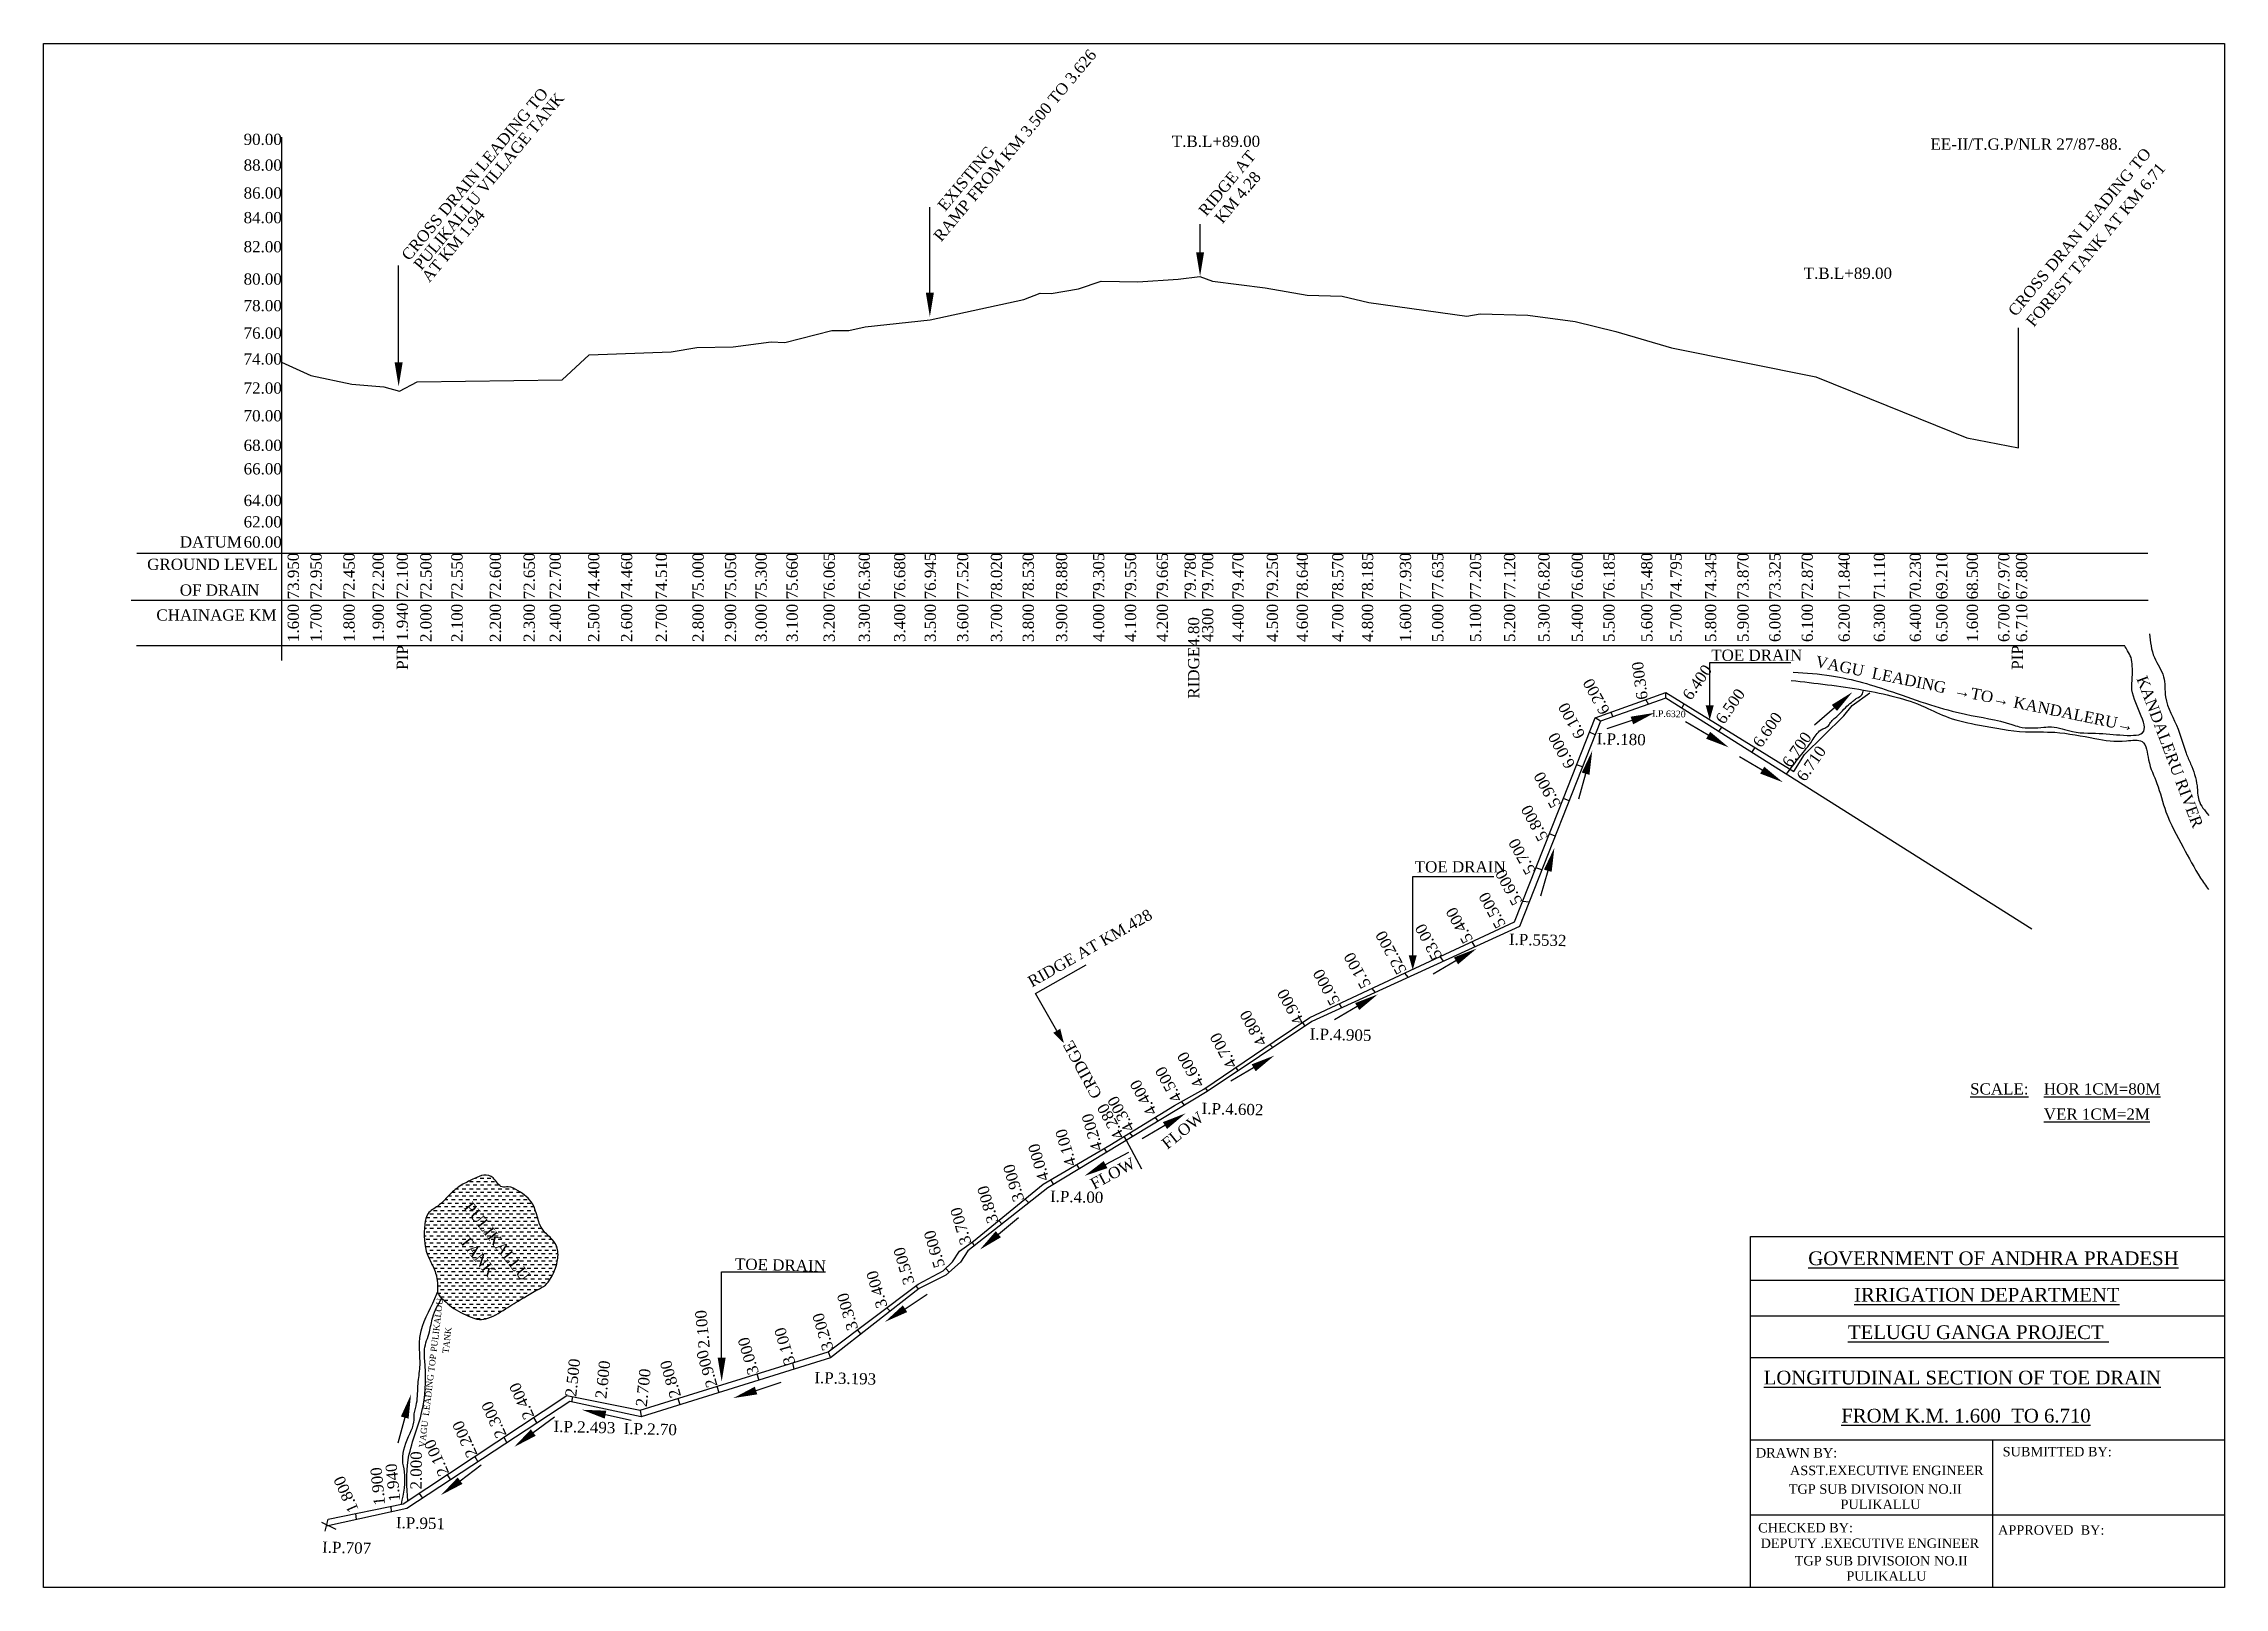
# Model space of a CAD drawing. Header units: metres. Extents: x -0.023 to 0.734, y 0.034 to 0.57.
import ezdxf

# ---------------------------------------------------------------- set-up
doc = ezdxf.new("R2010")
doc.units = ezdxf.units.M
doc.header["$MEASUREMENT"] = 0
for name, color, linetype in [('DIM', 5, 'Continuous'), ('DWG. LINE', 1, 'Continuous'), ('TEXT', 7, 'Continuous'), ('WATER BODI', 4, 'Continuous')]:
    doc.layers.add(name, color=color, linetype=linetype)
doc.layers.add('TITLE', color=7, linetype='Continuous', lineweight=30)
doc.styles.get("Standard").update_dxf_attribs({"font": 'TIMES.TTF', "height": 5.3})

msp = doc.modelspace()

# ---------------------------------------------------------------- hatches: boundary and pattern name
at = {"layer": 'WATER BODI'}
h = msp.add_hatch(dxfattribs=at)
h.set_pattern_fill('DASH', color=256, scale=0.01, style=0)
edge = h.paths.add_edge_path()
edge.add_spline(control_points=[(0.11535, 0.13452), (0.11548, 0.1344), (0.11641, 0.1336), (0.11901, 0.13089), (0.12352, 0.12884), (0.12811, 0.12683), (0.13312, 0.12786), (0.13795, 0.13125), (0.14368, 0.13455), (0.14794, 0.13719), (0.15144, 0.13883), (0.1539, 0.14226), (0.1556, 0.14658), (0.15597, 0.15157), (0.15373, 0.15535), (0.1486, 0.15884), (0.14851, 0.16712), (0.14282, 0.17134), (0.13909, 0.17345), (0.13538, 0.17265), (0.13389, 0.17655), (0.12989, 0.17767), (0.12643, 0.17584), (0.12247, 0.17411), (0.11814, 0.17081), (0.11491, 0.16665), (0.11019, 0.16437), (0.10905, 0.15781), (0.10922, 0.15134), (0.11255, 0.14546), (0.11405, 0.14107), (0.11396, 0.13801), (0.11392, 0.1366)], knot_values=[0, 0, 0, 0, 0.000529, 0.003622, 0.011238, 0.015242, 0.018187, 0.026061, 0.032755, 0.038015, 0.041198, 0.04411, 0.050361, 0.055091, 0.05843, 0.063061, 0.072979, 0.079617, 0.08342, 0.085417, 0.089857, 0.093196, 0.096684, 0.101162, 0.106292, 0.112726, 0.117004, 0.1208, 0.131448, 0.135967, 0.140914, 0.145103, 0.145103, 0.145103, 0.145103], degree=3, periodic=0)
edge.add_spline(control_points=[(0.11392, 0.1366), (0.1141, 0.13616), (0.11445, 0.13537), (0.11506, 0.13478), (0.11535, 0.13452)], knot_values=[0.145103, 0.145103, 0.145103, 0.145103, 0.146518, 0.147663, 0.147663, 0.147663, 0.147663], degree=3, periodic=0)
h.paths.add_polyline_path([(0.12054, 0.15368), (0.1305, 0.14112), (0.13516, 0.14481), (0.12519, 0.15737)], flags=24)
h.paths.add_polyline_path([(0.12196, 0.16529), (0.14203, 0.13999), (0.14671, 0.14371), (0.12665, 0.16901)], flags=24)

# ---------------------------------------------------------------- linework, layer by layer
at = {"layer": 'DIM', "color": 5}
for p, q in [((0.28476, 0.48326), (0.28476, 0.51296)), ((0.37853, 0.49734), (0.37853, 0.5071)), ((0.10043, 0.45909), (0.10043, 0.49269)), ((0.55536, 0.34012), (0.55536, 0.35497)), ((0.52834, 0.3349), (0.51968, 0.33199)), ((0.55482, 0.32977), (0.54694, 0.3344)), ((0.59861, 0.33926), (0.59174, 0.33324)), ((0.57357, 0.31768), (0.56569, 0.32231)), ((0.51231, 0.31645), (0.5098, 0.30766)), ((0.45231, 0.25343), (0.45231, 0.28078)), ((0.49918, 0.28279), (0.49667, 0.274)), ((0.46732, 0.25154), (0.45945, 0.24689)), ((0.3288, 0.22729), (0.32144, 0.24018)), ((0.43303, 0.23569), (0.42516, 0.23104)), ((0.39711, 0.21444), (0.38925, 0.20979)), ((0.36634, 0.19442), (0.35848, 0.18977)), ((0.34572, 0.18087), (0.35377, 0.1852)), ((0.30852, 0.15672), (0.31554, 0.16257)), ((0.21252, 0.11392), (0.21252, 0.14362)), ((0.27614, 0.13088), (0.28378, 0.1359)), ((0.22446, 0.1025), (0.23313, 0.10537)), ((0.10255, 0.09313), (0.10017, 0.0843)), ((0.14716, 0.08792), (0.15447, 0.0934)), ((0.17221, 0.09414), (0.18116, 0.09228)), ((0.12176, 0.07123), (0.12907, 0.07672))]:
    msp.add_line(p, q, dxfattribs=at)
at = {"layer": 'DIM'}
for p, q in [((0.55536, 0.35497), (0.58349, 0.35497)), ((0.45231, 0.28078), (0.48044, 0.28078)), ((0.32144, 0.24018), (0.33897, 0.25019)), ((0.21252, 0.14362), (0.24856, 0.14362))]:
    msp.add_line(p, q, dxfattribs=at)
at = {"layer": 'DIM', "color": 5}
for points in [[(0.37992, 0.49734), (0.37714, 0.49734), (0.37853, 0.48901)], [(0.28615, 0.48326), (0.28337, 0.48326), (0.28476, 0.47493)], [(0.10182, 0.45909), (0.09904, 0.45909), (0.10043, 0.45076)], [(0.5977, 0.34031), (0.59953, 0.33822), (0.60488, 0.34476)], [(0.5279, 0.33622), (0.52879, 0.33358), (0.53624, 0.33755)], [(0.55675, 0.34012), (0.55397, 0.34012), (0.55536, 0.33512)], [(0.55552, 0.33097), (0.55412, 0.32858), (0.56201, 0.32556)], [(0.51097, 0.31683), (0.51364, 0.31607), (0.5146, 0.32446)], [(0.57428, 0.31888), (0.57287, 0.31649), (0.58076, 0.31347)], [(0.49784, 0.28317), (0.50052, 0.28241), (0.50147, 0.2908)], [(0.4537, 0.25343), (0.45092, 0.25343), (0.45231, 0.24843)], [(0.46661, 0.25274), (0.46803, 0.25035), (0.47449, 0.25579)], [(0.43232, 0.23689), (0.43374, 0.2345), (0.4402, 0.23993)], [(0.33001, 0.22798), (0.3276, 0.2266), (0.33129, 0.22295)], [(0.39641, 0.21564), (0.39782, 0.21325), (0.40428, 0.21868)], [(0.36563, 0.19561), (0.36705, 0.19322), (0.37351, 0.19866)], [(0.34637, 0.17965), (0.34506, 0.1821), (0.33838, 0.17693)], [(0.30941, 0.15565), (0.30763, 0.15778), (0.30212, 0.15138)], [(0.2769, 0.12972), (0.27538, 0.13204), (0.26917, 0.12631)], [(0.21391, 0.11392), (0.21113, 0.11392), (0.21252, 0.10559)], [(0.10121, 0.09349), (0.10389, 0.09276), (0.10473, 0.10117)], [(0.22489, 0.10118), (0.22402, 0.10382), (0.21655, 0.09988)], [(0.17193, 0.09278), (0.17249, 0.0955), (0.16405, 0.09584)], [(0.14799, 0.08681), (0.14632, 0.08903), (0.14049, 0.08291)], [(0.12259, 0.07012), (0.12093, 0.07234), (0.1151, 0.06623)]]:
    msp.add_solid(points, dxfattribs=at)
at = {"layer": 'DWG. LINE'}
for p, q in [((0.05975, 0.5372), (0.05975, 0.35571)), ((0.32682, 0.48297), (0.33638, 0.48468)), ((0.33638, 0.48468), (0.34424, 0.48724)), ((0.34424, 0.48724), (0.35689, 0.48707)), ((0.35689, 0.48707), (0.3709, 0.48792)), ((0.3709, 0.48792), (0.37841, 0.48895)), ((0.37841, 0.48895), (0.38285, 0.48724)), ((0.38285, 0.48724), (0.40113, 0.48502)), ((0.40113, 0.48502), (0.41565, 0.48246)), ((0.28488, 0.47388), (0.31733, 0.48088)), ((0.31733, 0.48088), (0.32306, 0.48314)), ((0.32306, 0.48314), (0.32682, 0.48297)), ((0.41565, 0.48246), (0.42788, 0.48211)), ((0.42788, 0.48211), (0.4371, 0.47989)), ((0.4371, 0.47989), (0.4711, 0.47511)), ((0.23448, 0.46603), (0.25071, 0.47013)), ((0.25071, 0.47013), (0.25669, 0.47013)), ((0.25669, 0.47013), (0.26233, 0.4715)), ((0.26233, 0.4715), (0.28488, 0.47388)), ((0.4711, 0.47511), (0.47571, 0.47597)), ((0.47571, 0.47597), (0.49228, 0.47546)), ((0.49228, 0.47546), (0.50868, 0.47324)), ((0.50868, 0.47324), (0.52277, 0.46977)), ((0.52277, 0.46977), (0.54207, 0.46414)), ((0.66246, 0.42948), (0.66246, 0.47113)), ((0.15712, 0.45305), (0.16651, 0.46175)), ((0.16651, 0.46175), (0.19502, 0.46279)), ((0.19502, 0.46279), (0.20391, 0.46433)), ((0.20391, 0.46433), (0.21654, 0.46449)), ((0.21654, 0.46449), (0.2297, 0.4662)), ((0.2297, 0.4662), (0.23448, 0.46603)), ((0.54207, 0.46414), (0.59213, 0.45407)), ((0.05975, 0.45919), (0.07, 0.45458)), ((0.07, 0.45458), (0.08418, 0.45151)), ((0.59213, 0.45407), (0.61684, 0.44416)), ((0.08418, 0.45151), (0.09528, 0.45066)), ((0.09528, 0.45066), (0.10075, 0.44912)), ((0.10075, 0.44912), (0.1069, 0.45236)), ((0.1069, 0.45236), (0.15712, 0.45305)), ((0.61684, 0.44416), (0.64452, 0.43289)), ((0.64452, 0.43289), (0.66246, 0.42948)), ((0.00957, 0.39293), (0.70738, 0.39293)), ((0.00764, 0.37659), (0.70744, 0.37659)), ((0.00945, 0.37659), (0.70744, 0.37659)), ((0.00945, 0.36086), (0.69932, 0.36086)), ((0.53312, 0.34225), (0.5341, 0.34049)), ((0.54013, 0.34263), (0.54013, 0.34461)), ((0.54563, 0.3392), (0.54654, 0.34066)), ((0.5175, 0.33462), (0.51556, 0.33585)), ((0.52109, 0.33782), (0.52178, 0.33613)), ((0.51564, 0.32991), (0.51361, 0.33086)), ((0.5585, 0.33108), (0.55962, 0.33259)), ((0.56994, 0.32386), (0.57113, 0.3255)), ((0.51126, 0.31884), (0.50917, 0.31949)), ((0.582, 0.31626), (0.5833, 0.318)), ((0.50659, 0.30702), (0.50461, 0.3078)), ((0.50176, 0.29482), (0.49979, 0.2956)), ((0.49711, 0.28307), (0.49508, 0.28375)), ((0.49271, 0.27194), (0.49049, 0.27215)), ((0.47394, 0.2564), (0.47296, 0.25818)), ((0.463, 0.2514), (0.46186, 0.25301)), ((0.44951, 0.24725), (0.45068, 0.24578)), ((0.42677, 0.23665), (0.42761, 0.23524)), ((0.43817, 0.24197), (0.43922, 0.24054)), ((0.41408, 0.2302), (0.41492, 0.22894)), ((0.40274, 0.22253), (0.40379, 0.22151)), ((0.39094, 0.2145), (0.39166, 0.21341)), ((0.38041, 0.20735), (0.38114, 0.20638)), ((0.36293, 0.19724), (0.36388, 0.19593)), ((0.37211, 0.20269), (0.37297, 0.20143)), ((0.35208, 0.19062), (0.35289, 0.18929)), ((0.35408, 0.19184), (0.35502, 0.19058)), ((0.34526, 0.1865), (0.34607, 0.18516)), ((0.32662, 0.17553), (0.32764, 0.17402)), ((0.33566, 0.18086), (0.33654, 0.1794)), ((0.3178, 0.1689), (0.3191, 0.16764)), ((0.30868, 0.16146), (0.30978, 0.1603)), ((0.29946, 0.15398), (0.30013, 0.1527)), ((0.29027, 0.14489), (0.29144, 0.14358)), ((0.27988, 0.13879), (0.28076, 0.13765)), ((0.2698, 0.13123), (0.27095, 0.12999)), ((0.25959, 0.12358), (0.26084, 0.1221)), ((0.24946, 0.11598), (0.25023, 0.11381)), ((0.22473, 0.1083), (0.2254, 0.10611)), ((0.23708, 0.11213), (0.23759, 0.10989)), ((0.16062, 0.09849), (0.16072, 0.1004)), ((0.19732, 0.09979), (0.198, 0.09761)), ((0.21089, 0.104), (0.21157, 0.10181)), ((0.14727, 0.09315), (0.14835, 0.09115)), ((0.18424, 0.09573), (0.18456, 0.09345)), ((0.13699, 0.08634), (0.13798, 0.08435)), ((0.12692, 0.07968), (0.12792, 0.07776)), ((0.11723, 0.07327), (0.11847, 0.07157)), ((0.09767, 0.06231), (0.09779, 0.0604)), ((0.10752, 0.06683), (0.10875, 0.06519)), ((0.08548, 0.05981), (0.08571, 0.05777))]:
    msp.add_line(p, q, dxfattribs=at)
for points in [[(0.07497, 0.05375), (0.07596, 0.05787), (0.10204, 0.0632), (0.1588, 0.10078), (0.18424, 0.09573), (0.24946, 0.11598), (0.28066, 0.13937), (0.28935, 0.14403), (0.29267, 0.14709), (0.29501, 0.15085), (0.29987, 0.15427), (0.32413, 0.17407), (0.3472, 0.18765), (0.36968, 0.20135), (0.37988, 0.20698), (0.40422, 0.22354), (0.41665, 0.23194), (0.44969, 0.24733), (0.48764, 0.26503), (0.50294, 0.30353), (0.51556, 0.33585), (0.54013, 0.34461), (0.58456, 0.31722), (0.58825, 0.32311), (0.59486, 0.32962), (0.60185, 0.33652), (0.6048, 0.34008), (0.61087, 0.34448)], [(0.66718, 0.26252), (0.54017, 0.34264), (0.5175, 0.33462), (0.48935, 0.26344), (0.4173, 0.23053), (0.38096, 0.20626), (0.32572, 0.17285), (0.29797, 0.15099), (0.29536, 0.14708), (0.29025, 0.14252), (0.28102, 0.13785), (0.25023, 0.11381), (0.18459, 0.09344), (0.15981, 0.09866), (0.10326, 0.0616), (0.07539, 0.05552)], [(0.35289, 0.18929), (0.35815, 0.17944)], [(0.07368, 0.0569), (0.07863, 0.05445)]]:
    msp.add_lwpolyline(points, dxfattribs=at)
for points in [[(0.70798, 0.36495), (0.70964, 0.35674), (0.71286, 0.35009), (0.71353, 0.3431), (0.71789, 0.33195), (0.72066, 0.32352), (0.72222, 0.31986), (0.72444, 0.31221), (0.7251, 0.30722), (0.72854, 0.302)], [(0.58434, 0.35169), (0.59762, 0.35044), (0.60842, 0.34806), (0.61881, 0.3448), (0.63193, 0.34034), (0.64411, 0.3371), (0.6602, 0.33352), (0.66277, 0.33272), (0.67134, 0.33257), (0.67398, 0.33267), (0.68122, 0.33106), (0.6918, 0.33038), (0.70149, 0.32974), (0.70496, 0.33023), (0.70187, 0.34554), (0.70198, 0.34987), (0.70198, 0.35375), (0.70154, 0.35674), (0.70032, 0.35907), (0.69932, 0.36086)], [(0.58362, 0.34879), (0.60872, 0.34548), (0.63006, 0.33957), (0.63816, 0.33596), (0.64899, 0.33331), (0.66488, 0.33099), (0.67506, 0.33081), (0.68902, 0.32865), (0.69993, 0.32785), (0.70539, 0.32761), (0.70764, 0.32124), (0.71053, 0.31306), (0.71367, 0.30324), (0.71961, 0.29098), (0.72571, 0.28027), (0.72844, 0.27627)], [(0.58323, 0.31791), (0.58674, 0.32251), (0.59091, 0.32791), (0.59399, 0.33162), (0.59657, 0.33311), (0.59758, 0.33459), (0.59892, 0.33586), (0.60088, 0.33771), (0.60299, 0.33983), (0.60506, 0.34164), (0.60622, 0.34248), (0.60781, 0.34346), (0.60836, 0.34414), (0.60861, 0.34512), (0.60872, 0.34548)], [(0.11392, 0.1366), (0.11381, 0.14079), (0.11236, 0.14552), (0.11045, 0.14961), (0.10954, 0.16022), (0.11063, 0.16386), (0.114, 0.16649), (0.11864, 0.17095), (0.12273, 0.17404), (0.12674, 0.17605), (0.13002, 0.17723), (0.13321, 0.17623), (0.13639, 0.17314), (0.13839, 0.17314), (0.14194, 0.17177), (0.14686, 0.16731), (0.15053, 0.1581), (0.15381, 0.15483), (0.15545, 0.15192), (0.15545, 0.14719), (0.15317, 0.14137), (0.15135, 0.13909), (0.14862, 0.13746), (0.14406, 0.13482), (0.13833, 0.13136), (0.13141, 0.12762), (0.1285, 0.12716), (0.12467, 0.12835), (0.11803, 0.13207), (0.11575, 0.13416), (0.11457, 0.13535), (0.11392, 0.1366)], [(0.1014, 0.06307), (0.10246, 0.07429), (0.10184, 0.07838), (0.1044, 0.08768), (0.10571, 0.09149), (0.10588, 0.09439), (0.10668, 0.09808), (0.10718, 0.10483), (0.10782, 0.11065), (0.10772, 0.11656), (0.10791, 0.12148), (0.11301, 0.13442), (0.11392, 0.1366)], [(0.10359, 0.06423), (0.10372, 0.07832), (0.10854, 0.09523), (0.10963, 0.1111), (0.10944, 0.11347), (0.10944, 0.11683), (0.11109, 0.12284), (0.11227, 0.12793), (0.11535, 0.13452)]]:
    msp.add_spline(points, degree=3, dxfattribs=at)
at = {"layer": 'TITLE'}
msp.add_lwpolyline([(-0.02275, 0.56967), (0.73394, 0.56967), (0.73394, 0.03424), (-0.02275, 0.03424)], close=True, dxfattribs=at)
at = {"layer": 'TITLE', "lineweight": -2}
msp.add_lwpolyline([(0.56952, 0.15593), (0.73394, 0.15593), (0.73394, 0.03424), (0.56952, 0.03424)], close=True, dxfattribs=at)
for points in [[(0.56952, 0.14078), (0.73394, 0.14078)], [(0.56952, 0.12839), (0.73394, 0.12839)], [(0.56952, 0.114), (0.73394, 0.114)], [(0.56952, 0.08542), (0.73394, 0.08542)], [(0.65353, 0.08542), (0.65353, 0.03424)], [(0.56952, 0.05945), (0.73394, 0.05945)]]:
    msp.add_lwpolyline(points, dxfattribs=at)

# ---------------------------------------------------------------- texts
at = {"layer": 'TEXT'}
for s, height, rotation, p in [('RAMP FROM KM 3.500 TO 3.626', 0.0038981, 50.17013, (0.28867, 0.50069)), ('CROSS DRAIN LEADING TO', 0.0038981, 50.17013, (0.10407, 0.49411)), ('PULIKALLU VILLAGE TANK', 0.0038981, 50.17013, (0.10827, 0.49079)), ('EXISTING', 0.003898, 50.17013, (0.29011, 0.51129)), ('RIDGE AT', 0.003898, 50.17013, (0.38064, 0.50954)), ('CROSS DRAN LEADING TO', 0.0038981, 50.17013, (0.66153, 0.47478)), ('KM 4.28', 0.003898, 50.17013, (0.38629, 0.50697)), ('FOREST TANK AT KM 6.71', 0.0038981, 50.17013, (0.66777, 0.47111)), ('AT KM 1.94', 0.003898, 50.17013, (0.11107, 0.4866)), ('73.950', 0.003898, 90, (0.06582, 0.37692)), ('72.950', 0.003898, 90, (0.07373, 0.37692)), ('72.450', 0.003898, 90, (0.08518, 0.37692)), ('72.200', 0.003898, 90, (0.0953, 0.37692)), ('72.100', 0.003898, 90, (0.10366, 0.37692)), ('72.500', 0.003898, 90, (0.11185, 0.37692)), ('72.550', 0.003898, 90, (0.12262, 0.37692)), ('72.600', 0.003898, 90, (0.13596, 0.37692)), ('72.650', 0.003898, 90, (0.14769, 0.37692)), ('72.700', 0.003898, 90, (0.15673, 0.37692)), ('74.400', 0.003898, 90, (0.17008, 0.37692)), ('74.460', 0.003898, 90, (0.18149, 0.37692)), ('74.510', 0.003898, 90, (0.19353, 0.37692)), ('75.000', 0.003898, 90, (0.20629, 0.37692)), ('75.050', 0.003898, 90, (0.21754, 0.37692)), ('75.300', 0.003898, 90, (0.22815, 0.37692)), ('75.660', 0.003898, 90, (0.23891, 0.37692)), ('76.065', 0.003898, 90, (0.25177, 0.37692)), ('76.360', 0.003898, 90, (0.26398, 0.37692)), ('76.680', 0.003898, 90, (0.27624, 0.37692)), ('76.945', 0.003898, 90, (0.28685, 0.37692)), ('77.520', 0.003898, 90, (0.2981, 0.37692)), ('78.020', 0.003898, 90, (0.30983, 0.37692)), ('78.530', 0.003898, 90, (0.32085, 0.37692)), ('78.880', 0.003898, 90, (0.33242, 0.37692)), ('79.305', 0.003898, 90, (0.34527, 0.37692)), ('79.550', 0.003898, 90, (0.35633, 0.37692)), ('79.665', 0.003898, 90, (0.36738, 0.37692)), ('79.780', 0.003898, 90, (0.37704, 0.37692)), ('79.700', 0.003898, 90, (0.38311, 0.37692)), ('79.470', 0.003898, 90, (0.39362, 0.37692)), ('79.250', 0.003898, 90, (0.40556, 0.37692)), ('78.640', 0.003898, 90, (0.41594, 0.37692)), ('78.570', 0.003898, 90, (0.42825, 0.37692)), ('78.185', 0.003898, 90, (0.43857, 0.37692)), ('77.930', 0.003898, 90, (0.45174, 0.37692)), ('77.635', 0.003898, 90, (0.46294, 0.37692)), ('77.205', 0.003898, 90, (0.47604, 0.37692)), ('77.120', 0.003898, 90, (0.48786, 0.37692)), ('76.820', 0.003898, 90, (0.49979, 0.37692)), ('76.600', 0.003898, 90, (0.51136, 0.37692)), ('76.185', 0.003898, 90, (0.52235, 0.37692)), ('75.480', 0.003898, 90, (0.53548, 0.37692)), ('74.795', 0.003898, 90, (0.54561, 0.37692)), ('74.345', 0.003898, 90, (0.55761, 0.37692)), ('73.870', 0.003898, 90, (0.56886, 0.37692)), ('73.325', 0.003898, 90, (0.57992, 0.37692)), ('72.870', 0.003898, 90, (0.59115, 0.37692)), ('71.840', 0.003898, 90, (0.60396, 0.37692)), ('71.110', 0.003898, 90, (0.61618, 0.37692)), ('70.230', 0.003898, 90, (0.62867, 0.37692)), ('69.210', 0.003898, 90, (0.63785, 0.37692)), ('68.500', 0.003898, 90, (0.64844, 0.37692)), ('67.970', 0.003898, 90, (0.65935, 0.37692)), ('67.800', 0.003898, 90, (0.66552, 0.37692)), ('1.600', 0.003898, 90, (0.06582, 0.36212)), ('1.700', 0.003898, 90, (0.07373, 0.36212)), ('1.800', 0.003898, 90, (0.08518, 0.36212)), ('1.900', 0.003898, 90, (0.0953, 0.36212)), ('PIP 1.940', 0.003898, 90, (0.10366, 0.3525)), ('2.000', 0.003898, 90, (0.11185, 0.36212)), ('2.100', 0.003898, 90, (0.12262, 0.36212)), ('2.200', 0.003898, 90, (0.13596, 0.36212)), ('2.300', 0.003898, 90, (0.14769, 0.36212)), ('2.400', 0.003898, 90, (0.15673, 0.36212)), ('2.500', 0.003898, 90, (0.17008, 0.36212)), ('2.600', 0.003898, 90, (0.18149, 0.36212)), ('2.700', 0.003898, 90, (0.19353, 0.36212)), ('2.800', 0.003898, 90, (0.20629, 0.36212)), ('2.900', 0.003898, 90, (0.21754, 0.36212)), ('3.000', 0.003898, 90, (0.22815, 0.36212)), ('3.100', 0.003898, 90, (0.23891, 0.36212)), ('3.200', 0.003898, 90, (0.25177, 0.36212)), ('3.300', 0.003898, 90, (0.26398, 0.36212)), ('3.400', 0.003898, 90, (0.27624, 0.36212)), ('3.500', 0.003898, 90, (0.28685, 0.36212)), ('3.600', 0.003898, 90, (0.2981, 0.36212)), ('3.700', 0.003898, 90, (0.30983, 0.36212)), ('3.800', 0.003898, 90, (0.32085, 0.36212)), ('3.900', 0.003898, 90, (0.33242, 0.36212)), ('4.000', 0.003898, 90, (0.34527, 0.36212)), ('4.100', 0.003898, 90, (0.35633, 0.36212)), ('4.200', 0.003898, 90, (0.36738, 0.36212)), ('4300', 0.003898, 90, (0.38311, 0.36212)), ('4.400', 0.003898, 90, (0.39362, 0.36212)), ('4.500', 0.003898, 90, (0.40556, 0.36212)), ('4.600', 0.003898, 90, (0.41594, 0.36212)), ('4.700', 0.003898, 90, (0.42825, 0.36212)), ('4.800', 0.003898, 90, (0.43857, 0.36212)), ('1.600', 0.003898, 90, (0.45174, 0.36212)), ('5.000', 0.003898, 90, (0.46294, 0.36212)), ('5.100', 0.003898, 90, (0.47604, 0.36212)), ('5.200', 0.003898, 90, (0.48786, 0.36212)), ('5.300', 0.003898, 90, (0.49979, 0.36212)), ('5.400', 0.003898, 90, (0.51136, 0.36212)), ('5.500', 0.003898, 90, (0.52235, 0.36212)), ('5.600', 0.003898, 90, (0.53548, 0.36212)), ('5.700', 0.003898, 90, (0.54561, 0.36212)), ('5.800', 0.003898, 90, (0.55761, 0.36212)), ('5.900', 0.003898, 90, (0.56886, 0.36212)), ('6.000', 0.003898, 90, (0.57992, 0.36212)), ('6.100', 0.003898, 90, (0.59115, 0.36212)), ('6.200', 0.003898, 90, (0.60396, 0.36212)), ('6.300', 0.003898, 90, (0.61618, 0.36212)), ('6.400', 0.003898, 90, (0.62867, 0.36212)), ('6.500', 0.003898, 90, (0.63785, 0.36212)), ('1.600', 0.003898, 90, (0.64844, 0.36212)), ('6.700', 0.003898, 90, (0.65935, 0.36212)), ('6.710', 0.003898, 90, (0.66552, 0.36212)), ('RIDGE4.80', 0.003898, 90, (0.37823, 0.34247)), ('VAGU  LEADING  →TO→ KANDALERU→', 0.0038981, 348.40122, (0.59178, 0.35358)), ('PIP', 0.003898, 90, (0.66407, 0.35251)), ('6.200', 0.003898, 118.48965, (0.52089, 0.33829)), ('6.300', 0.003898, 97.68182, (0.53391, 0.3424)), ('6.400', 0.003898, 55.14526, (0.54882, 0.34162)), ('KANDALERU RIVER', 0.0038981, 290.66096, (0.70339, 0.34945)), ('6.100', 0.003898, 118.48965, (0.51232, 0.3299)), ('6.500', 0.003898, 55.14526, (0.56028, 0.33331)), ('I.P.6320', 0.002271, 358.59101, (0.53537, 0.33625)), ('6.600', 0.003898, 55.14526, (0.57319, 0.32515)), ('6.000', 0.003898, 118.48965, (0.50884, 0.31955)), ('I.P.180', 0.003898, 358.59101, (0.5161, 0.32667)), ('6.700', 0.003898, 55.14526, (0.58338, 0.31828)), ('6.710', 0.003898, 55.14526, (0.58839, 0.31345)), ('5.900', 0.003898, 118.48965, (0.50383, 0.30593)), ('5.800', 0.003898, 118.48965, (0.49942, 0.2944)), ('5.700', 0.003898, 118.48965, (0.49507, 0.28283)), ('5.600', 0.003898, 118.48965, (0.49049, 0.27215)), ('5.500', 0.003898, 118.48965, (0.48472, 0.26418)), ('RIDGE AT KM.428', 0.0038981, 29.72432, (0.32018, 0.24227)), ('5.400', 0.003898, 118.48965, (0.47335, 0.25892)), ('52.200', 0.003898, 118.48965, (0.45032, 0.24821)), ('53.00', 0.003898, 118.48965, (0.46262, 0.25321)), ('I.P.5532', 0.003898, 358.59101, (0.48565, 0.2571)), ('5.100', 0.003898, 118.48965, (0.43793, 0.24329)), ('5.000', 0.003898, 118.48965, (0.42721, 0.23749)), ('4.800', 0.003898, 118.48965, (0.40184, 0.22325)), ('4.900', 0.003898, 118.48965, (0.41482, 0.23063)), ('I.P.4.905', 0.003898, 358.59101, (0.4165, 0.22425)), ('4.280  CRIDGE', 0.0038981, 118.48965, (0.35234, 0.19089)), ('4.600', 0.003898, 118.48965, (0.3801, 0.20882)), ('4.700', 0.003898, 118.48965, (0.39147, 0.21544)), ('4.500', 0.003898, 118.48965, (0.37244, 0.2037)), ('4.300', 0.003898, 118.48965, (0.35593, 0.19345)), ('4.400', 0.003898, 118.48965, (0.3637, 0.19912)), ('4.200', 0.003898, 106.21769, (0.34479, 0.18624)), ('FLOW', 0.003898, 38.80314, (0.36718, 0.18599)), ('I.P.4.602', 0.003898, 358.59101, (0.37903, 0.19843)), ('4.100', 0.003898, 106.21769, (0.33563, 0.1809)), ('4.000', 0.003898, 106.21769, (0.32621, 0.17581)), ('FLOW', 0.003898, 28.50726, (0.34179, 0.17212)), ('3.900', 0.003898, 106.21769, (0.31754, 0.16867)), ('PULIKALLU', 0.003898, 308.42071, (0.12281, 0.16596)), ('3.800', 0.003898, 106.21769, (0.30854, 0.1612)), ('I.P.4.00', 0.003898, 358.59101, (0.32642, 0.16797)), ('3.700', 0.003898, 106.21769, (0.29919, 0.15372)), ('TANK', 0.003898, 308.42071, (0.12136, 0.15433)), ('3.500', 0.003898, 106.21769, (0.27949, 0.13988)), ('5.600', 0.003898, 106.21769, (0.29003, 0.14575)), ('TOE DRAIN', 0.003898, 358.59101, (0.2171, 0.14448)), ('3.400', 0.003898, 106.21769, (0.27007, 0.13174)), ('3.300', 0.003898, 106.21769, (0.25989, 0.12402)), ('VAGU  LEADING TOP PULIKALOU', 0.0021666, 83.03323, (0.10956, 0.08261)), ('2.100', 0.003898, 95.66566, (0.20842, 0.1174)), ('3.200', 0.003898, 106.21769, (0.25136, 0.11704)), ('TANK', 0.002167, 83.03323, (0.11773, 0.11528)), ('3.000', 0.003898, 106.21769, (0.22548, 0.10865)), ('3.100', 0.003898, 106.21769, (0.23813, 0.11204)), ('2.900', 0.003898, 106.21769, (0.21112, 0.10422)), ('2.500', 0.003898, 83.99803, (0.16206, 0.10019)), ('2.600', 0.003898, 83.99803, (0.1725, 0.09952)), ('2.700', 0.003898, 83.99803, (0.18653, 0.09671)), ('2.800', 0.003898, 106.21769, (0.19847, 0.10066)), ('I.P.3.193', 0.003898, 358.59101, (0.24464, 0.10506)), ('2.300', 0.003898, 114.08597, (0.13796, 0.08713)), ('2.400', 0.003898, 114.08597, (0.14761, 0.0936)), ('2.200', 0.003898, 114.08597, (0.12787, 0.08038)), ('I.P.2.493', 0.003898, 358.59101, (0.15416, 0.08815)), ('I.P.2.70', 0.003898, 358.59101, (0.17846, 0.08741)), ('2.100', 0.003898, 114.08597, (0.11805, 0.07392)), ('1.900', 0.003898, 95.66566, (0.09577, 0.06287)), ('1.940', 0.003898, 95.66566, (0.10101, 0.06418)), ('2.000', 0.003898, 89.7182, (0.10842, 0.06817)), ('1.800', 0.003898, 114.08597, (0.08667, 0.06119)), ('I.P.951', 0.003898, 358.59101, (0.09944, 0.05479)), ('I.P.707', 0.003898, 358.59101, (0.07384, 0.04626))]:
    msp.add_text(s, height=height, rotation=rotation, dxfattribs=at).set_placement(p)
for s, height, p in [('90.00', 0.003898, (0.04665, 0.53453)), ('T.B.L+89.00', 0.0038981, (0.36872, 0.53385)), ('EE-II/T.G.P/NLR 27/87-88.', 0.0038981, (0.63197, 0.53287)), ('88.00', 0.003898, (0.04665, 0.5256)), ('86.00', 0.003898, (0.04665, 0.51592)), ('84.00', 0.003898, (0.04665, 0.50738)), ('82.00', 0.003898, (0.04665, 0.49728)), ('T.B.L+89.00', 0.0038981, (0.58798, 0.48808)), ('80.00', 0.003898, (0.04665, 0.48607)), ('78.00', 0.003898, (0.04665, 0.47685)), ('76.00', 0.003898, (0.04665, 0.46733)), ('74.00', 0.003898, (0.04665, 0.45835)), ('72.00', 0.003898, (0.04665, 0.44826)), ('70.00', 0.003898, (0.04665, 0.43865)), ('68.00', 0.003898, (0.04665, 0.42841)), ('66.00', 0.003898, (0.04665, 0.42025)), ('64.00', 0.003898, (0.04665, 0.40928)), ('62.00', 0.003898, (0.04665, 0.40185)), ('DATUM', 0.003898, (0.02449, 0.3949)), ('60.00', 0.003898, (0.04665, 0.39486)), ('GROUND LEVEL', 0.0038981, (0.01318, 0.38713)), ('OF DRAIN', 0.003898, (0.02449, 0.37821)), ('CHAINAGE KM', 0.0038981, (0.01637, 0.36954)), ('TOE DRAIN', 0.003898, (0.55589, 0.3556)), ('TOE DRAIN', 0.003898, (0.453, 0.2822)), ('%%USCALE:', 0.003898, (0.6457, 0.20518)), ('%%UHOR 1CM=80M', 0.0038981, (0.67127, 0.20518)), ('%%UVER 1CM=2M', 0.0038981, (0.67127, 0.19643))]:
    msp.add_text(s, height=height, dxfattribs=at).set_placement(p)
at = {"layer": 'TITLE', "lineweight": -2}
for s, height, p in [('%%UGOVERNMENT OF ANDHRA PRADESH', 0.0047625, (0.58955, 0.146)), ('%%UIRRIGATION DEPARTMENT', 0.0047625, (0.60544, 0.13334)), ('%%UTELUGU GANGA PROJECT ', 0.0047625, (0.60332, 0.12037)), ('%%ULONGITUDINAL SECTION OF TOE DRAIN', 0.0047625, (0.57408, 0.10462)), ('%%UFROM K.M. 1.600  TO 6.710', 0.0047625, (0.60101, 0.09141)), ('DRAWN BY:', 0.003281, (0.57137, 0.07927)), ('ASST.EXECUTIVE ENGINEER', 0.0032812, (0.5832, 0.07316)), ('SUBMITTED BY:', 0.0032812, (0.657, 0.07967)), ('TGP SUB DIVISOION NO.II', 0.0032812, (0.58279, 0.06669)), ('PULIKALLU', 0.003281, (0.60074, 0.0614)), ('CHECKED BY:', 0.0032812, (0.57217, 0.05329)), ('APPROVED  BY:', 0.0032812, (0.6554, 0.05249)), ('DEPUTY .EXECUTIVE ENGINEER', 0.0032812, (0.573, 0.0479)), ('TGP SUB DIVISOION NO.II', 0.0032812, (0.58483, 0.04184)), ('PULIKALLU', 0.003281, (0.60278, 0.03654))]:
    msp.add_text(s, height=height, dxfattribs=at).set_placement(p)

doc.saveas('drawing.dxf')
